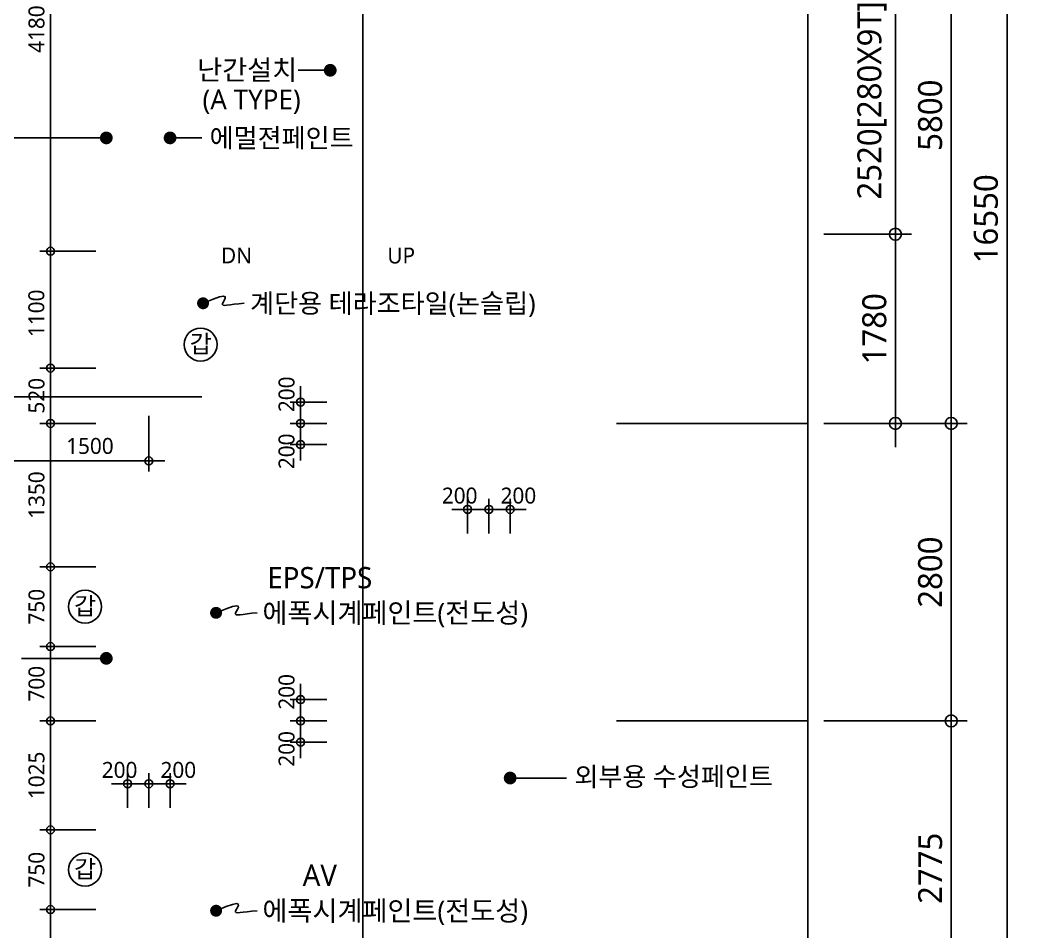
# Model space of a CAD drawing. Header units: millimetres. Extents: x -65167 to 413267, y -17142 to 66587.
# Drawn here: x 105701 to 115137, y 20752 to 29333 of the extents above; entities that cross this region are included whole.
import ezdxf
from ezdxf.enums import TextEntityAlignment as Align

# ---------------------------------------------------------------- set-up
doc = ezdxf.new("R2010")
doc.units = ezdxf.units.MM
doc.header["$LTSCALE"] = 75
doc.header["$MEASUREMENT"] = 0
doc.header["$PDSIZE"] = -10
doc.linetypes.add('CENTER', pattern=[2, 1.25, -0.25, 0.25, -0.25])
doc.layers.get('0').update_dxf_attribs({"linetype": 'CONTINUOUS'})
doc.layers.get('Defpoints').update_dxf_attribs({"color": 171, "linetype": 'CONTINUOUS'})
for name, color, linetype in [('CEN(ST)', 1, 'CENTER'), ('LED', 7, 'CONTINUOUS'), ('NDIM', 7, 'CONTINUOUS'), ('SYM', 7, 'CONTINUOUS'), ('TEXT(MIN)', 7, 'CONTINUOUS'), ('TEXT(NOTE小)', 1, 'CONTINUOUS'), ('TEXT(노트)', 7, 'CONTINUOUS')]:
    doc.layers.add(name, color=color, linetype=linetype)
doc.styles.add('CGS', font='cgse', dxfattribs={"bigfont": 'cgs'})
doc.styles.add('나눔바른고딕', font='NanumBarunGothic.ttf')
doc.dimstyles.new('NDIM 1200', dxfattribs={"dimscale": 75, "dimtxt": 3, "dimasz": 1, "dimexe": 2, "dimexo": 2, "dimgap": 1, "dimtad": 1, "dimdec": 0, "dimdsep": 46, "dimtxsty": 'CGS', "dimblk": 'DOT0', "dimcen": 1, "dimdle": 8, "dimclrd": 256, "dimclre": 256, "dimclrt": 256, "dimadec": 0, "dimazin": 0, "dimtfac": 1, "dimtdec": 0, "dimtix": 1, "dimtmove": 2, "dimatfit": 3, "dimldrblk": 'DOT0', "dimfxl": 1, "dimtolj": 1, "dimtzin": 0, "dimlwd": -1, "dimlwe": -1, "dimarcsym": 0})

# ---------------------------------------------------------------- blocks, each defined once
blk = doc.blocks.new('DOT0')
blk.add_line((-3, 0), (3, 0))
at = {"color": 6}
blk.add_circle((0, 0), 0.75, dxfattribs=at)
blk = doc.blocks.new('*D267')
at = {"layer": 'Defpoints', "color": 0, "ltscale": 0.4, "transparency": 16777216}
for p in [(113112.5, 35737.5), (113112.5, 19187.5), (114987.5, 19187.5)]:
    blk.add_point(p, dxfattribs=at)
at = {"layer": 'NDIM', "ltscale": 0.4, "transparency": 16777216}
for p, q in [((113262.5, 35737.5), (115137.5, 35737.5)), ((114987.5, 35662.5), (114987.5, 19262.5)), ((113262.5, 19187.5), (115137.5, 19187.5))]:
    blk.add_line(p, q, dxfattribs=at)
at = {"layer": 'NDIM', "ltscale": 0.4, "transparency": 16777216, "xscale": 75, "yscale": 75, "zscale": 75}
for p, rotation in [((114987.5, 35737.5), 90), ((114987.5, 19187.5), 270)]:
    blk.add_blockref('DOT0', p, dxfattribs=dict(at, rotation=rotation))
at = {"layer": 'NDIM', "ltscale": 0.4, "transparency": 16777216, "insert": (114790.2, 27462.5), "char_height": 225, "attachment_point": 5, "rotation": 90, "style": '나눔바른고딕'}
blk.add_mtext('\\A1;16550', dxfattribs=at)
blk = doc.blocks.new('*D269')
at = {"layer": 'Defpoints', "color": 0, "ltscale": 0.4, "transparency": 16777216}
for p in [(113112.5, 31337.5), (114462.5, 31337.5), (113112.5, 25537.5)]:
    blk.add_point(p, dxfattribs=at)
at = {"layer": 'NDIM', "ltscale": 0.4, "transparency": 16777216}
for p, q in [((113262.5, 31337.5), (114612.5, 31337.5)), ((114462.5, 25612.5), (114462.5, 31262.5)), ((113262.5, 25537.5), (114612.5, 25537.5))]:
    blk.add_line(p, q, dxfattribs=at)
at = {"layer": 'NDIM', "ltscale": 0.4, "transparency": 16777216, "xscale": 75, "yscale": 75, "zscale": 75}
for p, rotation in [((114462.5, 31337.5), 90), ((114462.5, 25537.5), 270)]:
    blk.add_blockref('DOT0', p, dxfattribs=dict(at, rotation=rotation))
at = {"layer": 'NDIM', "ltscale": 0.4, "transparency": 16777216, "insert": (114265.3, 28437.5), "char_height": 225, "attachment_point": 5, "rotation": 90, "style": '나눔바른고딕'}
blk.add_mtext('\\A1;5800', dxfattribs=at)
blk = doc.blocks.new('*D270')
at = {"layer": 'Defpoints', "color": 0, "ltscale": 0.4, "transparency": 16777216}
for p in [(113112.5, 25537.5), (114462.5, 25537.5), (113112.5, 22737.5)]:
    blk.add_point(p, dxfattribs=at)
at = {"layer": 'NDIM', "ltscale": 0.4, "transparency": 16777216}
for p, q in [((113262.5, 25537.5), (114612.5, 25537.5)), ((114462.5, 22812.5), (114462.5, 25462.5)), ((113262.5, 22737.5), (114612.5, 22737.5))]:
    blk.add_line(p, q, dxfattribs=at)
at = {"layer": 'NDIM', "ltscale": 0.4, "transparency": 16777216, "xscale": 75, "yscale": 75, "zscale": 75}
for p, rotation in [((114462.5, 25537.5), 90), ((114462.5, 22737.5), 270)]:
    blk.add_blockref('DOT0', p, dxfattribs=dict(at, rotation=rotation))
at = {"layer": 'NDIM', "ltscale": 0.4, "transparency": 16777216, "insert": (114265.3, 24137.5), "char_height": 225, "attachment_point": 5, "rotation": 90, "style": '나눔바른고딕'}
blk.add_mtext('\\A1;2800', dxfattribs=at)
blk = doc.blocks.new('*D271')
at = {"layer": 'Defpoints', "color": 0, "ltscale": 0.4, "transparency": 16777216}
for p in [(113112.5, 22737.5), (114462.5, 22737.5), (113112.5, 19962.5)]:
    blk.add_point(p, dxfattribs=at)
at = {"layer": 'NDIM', "ltscale": 0.4, "transparency": 16777216}
for p, q in [((113262.5, 22737.5), (114612.5, 22737.5)), ((114462.5, 20037.5), (114462.5, 22662.5)), ((113262.5, 19962.5), (114612.5, 19962.5))]:
    blk.add_line(p, q, dxfattribs=at)
at = {"layer": 'NDIM', "ltscale": 0.4, "transparency": 16777216, "xscale": 75, "yscale": 75, "zscale": 75}
for p, rotation in [((114462.5, 22737.5), 90), ((114462.5, 19962.5), 270)]:
    blk.add_blockref('DOT0', p, dxfattribs=dict(at, rotation=rotation))
at = {"layer": 'NDIM', "ltscale": 0.4, "transparency": 16777216, "insert": (114265.8, 21350), "char_height": 225, "attachment_point": 5, "rotation": 90, "style": '나눔바른고딕'}
blk.add_mtext('\\A1;2775', dxfattribs=at)
blk = doc.blocks.new('*D274')
at = {"layer": 'Defpoints', "color": 0, "ltscale": 0.4, "transparency": 16777216}
for p in [(113112.5, 29837.5), (113112.5, 27317.5), (113937.5, 27317.5)]:
    blk.add_point(p, dxfattribs=at)
at = {"layer": 'NDIM', "ltscale": 0.4, "transparency": 16777216}
for p, q in [((113262.5, 29837.5), (114087.5, 29837.5)), ((113937.5, 29762.5), (113937.5, 27392.5)), ((113262.5, 27317.5), (114087.5, 27317.5))]:
    blk.add_line(p, q, dxfattribs=at)
at = {"layer": 'NDIM', "ltscale": 0.4, "transparency": 16777216, "xscale": 75, "yscale": 75, "zscale": 75}
for p, rotation in [((113937.5, 29837.5), 90), ((113937.5, 27317.5), 270)]:
    blk.add_blockref('DOT0', p, dxfattribs=dict(at, rotation=rotation))
at = {"layer": 'NDIM', "ltscale": 0.4, "transparency": 16777216, "insert": (113716.8, 28577.5), "char_height": 225, "attachment_point": 5, "rotation": 90, "style": '나눔바른고딕'}
blk.add_mtext('\\A1;2520[280X9T]', dxfattribs=at)
blk = doc.blocks.new('*D275')
at = {"layer": 'Defpoints', "color": 0, "ltscale": 0.4, "transparency": 16777216}
for p in [(113112.5, 27317.5), (113937.5, 27317.5), (113112.5, 25537.5)]:
    blk.add_point(p, dxfattribs=at)
at = {"layer": 'NDIM', "ltscale": 0.4, "transparency": 16777216}
for p, q in [((113262.5, 27317.5), (114087.5, 27317.5)), ((113937.5, 25612.5), (113937.5, 27242.5)), ((113262.5, 25537.5), (114087.5, 25537.5))]:
    blk.add_line(p, q, dxfattribs=at)
at = {"layer": 'NDIM', "ltscale": 0.4, "transparency": 16777216, "xscale": 75, "yscale": 75, "zscale": 75}
for p, rotation in [((113937.5, 27317.5), 90), ((113937.5, 25537.5), 270)]:
    blk.add_blockref('DOT0', p, dxfattribs=dict(at, rotation=rotation))
at = {"layer": 'NDIM', "ltscale": 0.4, "transparency": 16777216, "insert": (113740.3, 26427.5), "char_height": 225, "attachment_point": 5, "rotation": 90, "style": '나눔바른고딕'}
blk.add_mtext('\\A1;1780', dxfattribs=at)
blk = doc.blocks.new('*D282')
at = {"layer": 'Defpoints', "color": 0, "ltscale": 0.4, "transparency": 16777216}
for p in [(106512.5, 31337.5), (105987.5, 27157.5), (106512.5, 27157.5)]:
    blk.add_point(p, dxfattribs=at)
at = {"layer": 'NDIM', "ltscale": 0.4, "transparency": 16777216}
for p, q in [((106412.5, 31337.5), (105887.5, 31337.5)), ((105987.5, 31287.5), (105987.5, 27207.5)), ((106412.5, 27157.5), (105887.5, 27157.5))]:
    blk.add_line(p, q, dxfattribs=at)
at = {"layer": 'NDIM', "ltscale": 0.4, "transparency": 16777216, "xscale": 50, "yscale": 50, "zscale": 50}
for p, rotation in [((105987.5, 31337.5), 90), ((105987.5, 27157.5), 270)]:
    blk.add_blockref('DOT0', p, dxfattribs=dict(at, rotation=rotation))
at = {"layer": 'NDIM', "ltscale": 0.4, "transparency": 16777216, "insert": (105856.1, 29247.5), "char_height": 150, "attachment_point": 5, "rotation": 90, "style": '나눔바른고딕'}
blk.add_mtext('\\A1;4180', dxfattribs=at)
blk = doc.blocks.new('*D283')
at = {"layer": 'Defpoints', "color": 0, "ltscale": 0.4, "transparency": 16777216}
for p in [(105987.5, 27157.5), (106512.5, 27157.5), (106512.5, 26057.5)]:
    blk.add_point(p, dxfattribs=at)
at = {"layer": 'NDIM', "ltscale": 0.4, "transparency": 16777216}
for p, q in [((106412.5, 27157.5), (105887.5, 27157.5)), ((105987.5, 26107.5), (105987.5, 27107.5)), ((106412.5, 26057.5), (105887.5, 26057.5))]:
    blk.add_line(p, q, dxfattribs=at)
at = {"layer": 'NDIM', "ltscale": 0.4, "transparency": 16777216, "xscale": 50, "yscale": 50, "zscale": 50}
for p, rotation in [((105987.5, 27157.5), 90), ((105987.5, 26057.5), 270)]:
    blk.add_blockref('DOT0', p, dxfattribs=dict(at, rotation=rotation))
at = {"layer": 'NDIM', "ltscale": 0.4, "transparency": 16777216, "insert": (105854.9, 26573.1), "char_height": 150, "attachment_point": 5, "rotation": 90, "style": '나눔바른고딕'}
blk.add_mtext('\\A1;1100', dxfattribs=at)
blk = doc.blocks.new('*D284')
at = {"layer": 'Defpoints', "color": 0, "ltscale": 0.4, "transparency": 16777216}
for p in [(106512.5, 26057.5), (105987.5, 25537.5), (106512.5, 25537.5)]:
    blk.add_point(p, dxfattribs=at)
at = {"layer": 'NDIM', "ltscale": 0.4, "transparency": 16777216}
for p, q in [((106412.5, 26057.5), (105887.5, 26057.5)), ((105987.5, 26007.5), (105987.5, 25587.5)), ((106412.5, 25537.5), (105887.5, 25537.5))]:
    blk.add_line(p, q, dxfattribs=at)
at = {"layer": 'NDIM', "ltscale": 0.4, "transparency": 16777216, "xscale": 50, "yscale": 50, "zscale": 50}
for p, rotation in [((105987.5, 26057.5), 90), ((105987.5, 25537.5), 270)]:
    blk.add_blockref('DOT0', p, dxfattribs=dict(at, rotation=rotation))
at = {"layer": 'NDIM', "ltscale": 0.4, "transparency": 16777216, "insert": (105856.1, 25797.5), "char_height": 150, "attachment_point": 5, "rotation": 90, "style": '나눔바른고딕'}
blk.add_mtext('\\A1;520', dxfattribs=at)
blk = doc.blocks.new('*D285')
at = {"layer": 'Defpoints', "color": 0, "ltscale": 0.4, "transparency": 16777216}
for p in [(106512.5, 25537.5), (105987.5, 24187.5), (106512.5, 24187.5)]:
    blk.add_point(p, dxfattribs=at)
at = {"layer": 'NDIM', "ltscale": 0.4, "transparency": 16777216}
for p, q in [((106412.5, 25537.5), (105887.5, 25537.5)), ((105987.5, 25487.5), (105987.5, 24237.5)), ((106412.5, 24187.5), (105887.5, 24187.5))]:
    blk.add_line(p, q, dxfattribs=at)
at = {"layer": 'NDIM', "ltscale": 0.4, "transparency": 16777216, "xscale": 50, "yscale": 50, "zscale": 50}
for p, rotation in [((105987.5, 25537.5), 90), ((105987.5, 24187.5), 270)]:
    blk.add_blockref('DOT0', p, dxfattribs=dict(at, rotation=rotation))
at = {"layer": 'NDIM', "ltscale": 0.4, "transparency": 16777216, "insert": (105855.9, 24862.5), "char_height": 150, "attachment_point": 5, "rotation": 90, "style": '나눔바른고딕'}
blk.add_mtext('\\A1;1350', dxfattribs=at)
blk = doc.blocks.new('*D286')
at = {"layer": 'Defpoints', "color": 0, "ltscale": 0.4, "transparency": 16777216}
for p in [(106512.5, 24187.5), (105987.5, 23437.5), (106512.5, 23437.5)]:
    blk.add_point(p, dxfattribs=at)
at = {"layer": 'NDIM', "ltscale": 0.4, "transparency": 16777216}
for p, q in [((106412.5, 24187.5), (105887.5, 24187.5)), ((105987.5, 24137.5), (105987.5, 23487.5)), ((106412.5, 23437.5), (105887.5, 23437.5))]:
    blk.add_line(p, q, dxfattribs=at)
at = {"layer": 'NDIM', "ltscale": 0.4, "transparency": 16777216, "xscale": 50, "yscale": 50, "zscale": 50}
for p, rotation in [((105987.5, 24187.5), 90), ((105987.5, 23437.5), 270)]:
    blk.add_blockref('DOT0', p, dxfattribs=dict(at, rotation=rotation))
at = {"layer": 'NDIM', "ltscale": 0.4, "transparency": 16777216, "insert": (105856.1, 23812.5), "char_height": 150, "attachment_point": 5, "rotation": 90, "style": '나눔바른고딕'}
blk.add_mtext('\\A1;750', dxfattribs=at)
blk = doc.blocks.new('*D287')
at = {"layer": 'Defpoints', "color": 0, "ltscale": 0.4, "transparency": 16777216}
for p in [(106512.5, 23437.5), (105987.5, 22737.5), (106512.5, 22737.5)]:
    blk.add_point(p, dxfattribs=at)
at = {"layer": 'NDIM', "ltscale": 0.4, "transparency": 16777216}
for p, q in [((106412.5, 23437.5), (105887.5, 23437.5)), ((105987.5, 23387.5), (105987.5, 22787.5)), ((106412.5, 22737.5), (105887.5, 22737.5))]:
    blk.add_line(p, q, dxfattribs=at)
at = {"layer": 'NDIM', "ltscale": 0.4, "transparency": 16777216, "xscale": 50, "yscale": 50, "zscale": 50}
for p, rotation in [((105987.5, 23437.5), 90), ((105987.5, 22737.5), 270)]:
    blk.add_blockref('DOT0', p, dxfattribs=dict(at, rotation=rotation))
at = {"layer": 'NDIM', "ltscale": 0.4, "transparency": 16777216, "insert": (105856.1, 23087.5), "char_height": 150, "attachment_point": 5, "rotation": 90, "style": '나눔바른고딕'}
blk.add_mtext('\\A1;700', dxfattribs=at)
blk = doc.blocks.new('*D288')
at = {"layer": 'Defpoints', "color": 0, "ltscale": 0.4, "transparency": 16777216}
for p in [(106512.5, 22737.5), (105987.5, 21712.5), (106512.5, 21712.5)]:
    blk.add_point(p, dxfattribs=at)
at = {"layer": 'NDIM', "ltscale": 0.4, "transparency": 16777216}
for p, q in [((106412.5, 22737.5), (105887.5, 22737.5)), ((105987.5, 22687.5), (105987.5, 21762.5)), ((106412.5, 21712.5), (105887.5, 21712.5))]:
    blk.add_line(p, q, dxfattribs=at)
at = {"layer": 'NDIM', "ltscale": 0.4, "transparency": 16777216, "xscale": 50, "yscale": 50, "zscale": 50}
for p, rotation in [((105987.5, 22737.5), 90), ((105987.5, 21712.5), 270)]:
    blk.add_blockref('DOT0', p, dxfattribs=dict(at, rotation=rotation))
at = {"layer": 'NDIM', "ltscale": 0.4, "transparency": 16777216, "insert": (105856.1, 22225), "char_height": 150, "attachment_point": 5, "rotation": 90, "style": '나눔바른고딕'}
blk.add_mtext('\\A1;1025', dxfattribs=at)
blk = doc.blocks.new('*D289')
at = {"layer": 'Defpoints', "color": 0, "ltscale": 0.4, "transparency": 16777216}
for p in [(106512.5, 21712.5), (105987.5, 20962.5), (106512.5, 20962.5)]:
    blk.add_point(p, dxfattribs=at)
at = {"layer": 'NDIM', "ltscale": 0.4, "transparency": 16777216}
for p, q in [((106412.5, 21712.5), (105887.5, 21712.5)), ((105987.5, 21662.5), (105987.5, 21012.5)), ((106412.5, 20962.5), (105887.5, 20962.5))]:
    blk.add_line(p, q, dxfattribs=at)
at = {"layer": 'NDIM', "ltscale": 0.4, "transparency": 16777216, "xscale": 50, "yscale": 50, "zscale": 50}
for p, rotation in [((105987.5, 21712.5), 90), ((105987.5, 20962.5), 270)]:
    blk.add_blockref('DOT0', p, dxfattribs=dict(at, rotation=rotation))
at = {"layer": 'NDIM', "ltscale": 0.4, "transparency": 16777216, "insert": (105856.1, 21337.5), "char_height": 150, "attachment_point": 5, "rotation": 90, "style": '나눔바른고딕'}
blk.add_mtext('\\A1;750', dxfattribs=at)
blk = doc.blocks.new('*D290')
at = {"layer": 'Defpoints', "color": 0, "ltscale": 0.4, "transparency": 16777216}
for p in [(106512.5, 20962.5), (105987.5, 19937.5), (106512.5, 19937.5)]:
    blk.add_point(p, dxfattribs=at)
at = {"layer": 'NDIM', "ltscale": 0.4, "transparency": 16777216}
for p, q in [((106412.5, 20962.5), (105887.5, 20962.5)), ((105987.5, 20912.5), (105987.5, 19987.5)), ((106412.5, 19937.5), (105887.5, 19937.5))]:
    blk.add_line(p, q, dxfattribs=at)
at = {"layer": 'NDIM', "ltscale": 0.4, "transparency": 16777216, "xscale": 50, "yscale": 50, "zscale": 50}
for p, rotation in [((105987.5, 20962.5), 90), ((105987.5, 19937.5), 270)]:
    blk.add_blockref('DOT0', p, dxfattribs=dict(at, rotation=rotation))
at = {"layer": 'NDIM', "ltscale": 0.4, "transparency": 16777216, "insert": (105856.1, 20450), "char_height": 150, "attachment_point": 5, "rotation": 90, "style": '나눔바른고딕'}
blk.add_mtext('\\A1;1025', dxfattribs=at)
blk = doc.blocks.new('갑종방화문표기')
at = {"layer": 'TEXT(NOTE小)'}
blk.add_circle((0, 0), 150, dxfattribs=at)
at = {"layer": 'TEXT(NOTE小)', "style": '나눔바른고딕'}
blk.add_text('갑', height=160.1, dxfattribs=at).set_placement((0.8, 7), align=Align.MIDDLE_CENTER)
blk = doc.blocks.new('A$C1AFB1B41')
at = {"layer": 'SYM'}
blk.add_hatch(color=256, dxfattribs=at).paths.add_polyline_path([(2000, 500), (1800, 0), (2000, 0)])
for p, q in [((2000, 500), (1800, 0)), ((2000, 0), (2000, 500)), ((0, 0), (250, 0)), ((500, 0), (2000, 0))]:
    blk.add_line(p, q, dxfattribs=at)
blk = doc.blocks.new('SDFEW')
at = {"layer": 'SYM'}
h = blk.add_hatch(color=256, dxfattribs=at)
h.paths.add_polyline_path([(-49.5, -3421.6), (374.7, -3845.8, -0.414214), (374.7, -2997.3)])
h.paths.add_polyline_path([(374.7, -3845.8), (799, -4270.1), (799, -4021.6, -0.198912)])
h.paths.add_polyline_path([(374.7, -2997.3, -0.198912), (799, -2821.6), (799, -2573.1)])
at = {"layer": 'Defpoints'}
blk.add_line((799, -1021.6), (799, 12532.5), dxfattribs=at)
at = {"layer": 'SYM'}
for p, q in [((799, -1321.6), (799, -1021.6)), ((799, -2821.6), (799, -1621.6)), ((799, -2573.1), (-49.5, -3421.6)), ((799, -4021.6), (799, -2821.6)), ((799, -4270.1), (-49.5, -3421.6)), ((799, -4270.1), (799, -4021.6))]:
    blk.add_line(p, q, dxfattribs=at)
blk.add_arc((799, -3421.6), 600, 90, 89.56429, dxfattribs=at)
at = {"layer": 'SYM', "xscale": 0.7200000000000014, "yscale": 0.7200000000000014, "zscale": 0.7200000000000014, "rotation": 90}
blk.add_blockref('A$C1AFB1B41', (799, 12532.5), dxfattribs=at)
blk = doc.blocks.new('*D705')
at = {"layer": 'Defpoints', "color": 0, "ltscale": 0.4, "transparency": 16777216}
for p in [(108341, 25737.5), (108688.3, 25737.5), (108688.3, 25537.5)]:
    blk.add_point(p, dxfattribs=at)
at = {"layer": 'NDIM', "ltscale": 0.4, "transparency": 16777216}
for p, q in [((108588.3, 25737.5), (108241, 25737.5)), ((108341, 25587.5), (108341, 25687.5)), ((108588.3, 25537.5), (108241, 25537.5))]:
    blk.add_line(p, q, dxfattribs=at)
at = {"layer": 'NDIM', "ltscale": 0.4, "transparency": 16777216, "xscale": 50, "yscale": 50, "zscale": 50}
for p, rotation in [((108341, 25737.5), 90), ((108341, 25537.5), 270)]:
    blk.add_blockref('DOT0', p, dxfattribs=dict(at, rotation=rotation))
at = {"layer": 'NDIM', "ltscale": 0.4, "transparency": 16777216, "insert": (108209, 25811), "char_height": 150, "attachment_point": 5, "rotation": 90, "style": '나눔바른고딕'}
blk.add_mtext('\\A1;200', dxfattribs=at)
blk = doc.blocks.new('*D706')
at = {"layer": 'Defpoints', "color": 0, "ltscale": 0.4, "transparency": 16777216}
for p in [(108688.3, 25537.5), (108341, 25337.5), (108688.3, 25337.5)]:
    blk.add_point(p, dxfattribs=at)
at = {"layer": 'NDIM', "ltscale": 0.4, "transparency": 16777216}
for p, q in [((108588.3, 25537.5), (108241, 25537.5)), ((108341, 25487.5), (108341, 25387.5)), ((108588.3, 25337.5), (108241, 25337.5))]:
    blk.add_line(p, q, dxfattribs=at)
at = {"layer": 'NDIM', "ltscale": 0.4, "transparency": 16777216, "xscale": 50, "yscale": 50, "zscale": 50}
for p, rotation in [((108341, 25537.5), 90), ((108341, 25337.5), 270)]:
    blk.add_blockref('DOT0', p, dxfattribs=dict(at, rotation=rotation))
at = {"layer": 'NDIM', "ltscale": 0.4, "transparency": 16777216, "insert": (108209, 25274.3), "char_height": 150, "attachment_point": 5, "rotation": 90, "style": '나눔바른고딕'}
blk.add_mtext('\\A1;200', dxfattribs=at)
blk = doc.blocks.new('*D707')
at = {"layer": 'Defpoints', "color": 0, "ltscale": 0.4, "transparency": 16777216}
for p in [(108341, 22937.5), (108688.3, 22937.5), (108688.3, 22737.5)]:
    blk.add_point(p, dxfattribs=at)
at = {"layer": 'NDIM', "ltscale": 0.4, "transparency": 16777216}
for p, q in [((108588.3, 22937.5), (108241, 22937.5)), ((108341, 22787.5), (108341, 22887.5)), ((108588.3, 22737.5), (108241, 22737.5))]:
    blk.add_line(p, q, dxfattribs=at)
at = {"layer": 'NDIM', "ltscale": 0.4, "transparency": 16777216, "xscale": 50, "yscale": 50, "zscale": 50}
for p, rotation in [((108341, 22937.5), 90), ((108341, 22737.5), 270)]:
    blk.add_blockref('DOT0', p, dxfattribs=dict(at, rotation=rotation))
at = {"layer": 'NDIM', "ltscale": 0.4, "transparency": 16777216, "insert": (108209, 23011), "char_height": 150, "attachment_point": 5, "rotation": 90, "style": '나눔바른고딕'}
blk.add_mtext('\\A1;200', dxfattribs=at)
blk = doc.blocks.new('*D708')
at = {"layer": 'Defpoints', "color": 0, "ltscale": 0.4, "transparency": 16777216}
for p in [(108688.3, 22737.5), (108341, 22537.5), (108688.3, 22537.5)]:
    blk.add_point(p, dxfattribs=at)
at = {"layer": 'NDIM', "ltscale": 0.4, "transparency": 16777216}
for p, q in [((108588.3, 22737.5), (108241, 22737.5)), ((108341, 22687.5), (108341, 22587.5)), ((108588.3, 22537.5), (108241, 22537.5))]:
    blk.add_line(p, q, dxfattribs=at)
at = {"layer": 'NDIM', "ltscale": 0.4, "transparency": 16777216, "xscale": 50, "yscale": 50, "zscale": 50}
for p, rotation in [((108341, 22737.5), 90), ((108341, 22537.5), 270)]:
    blk.add_blockref('DOT0', p, dxfattribs=dict(at, rotation=rotation))
at = {"layer": 'NDIM', "ltscale": 0.4, "transparency": 16777216, "insert": (108209, 22474.3), "char_height": 150, "attachment_point": 5, "rotation": 90, "style": '나눔바른고딕'}
blk.add_mtext('\\A1;200', dxfattribs=at)
blk = doc.blocks.new('*D700')
at = {"layer": 'Defpoints', "color": 0, "ltscale": 0.4, "transparency": 16777216}
for p in [(106712.5, 22145.5), (106712.5, 21820.3), (106912.5, 21820.3)]:
    blk.add_point(p, dxfattribs=at)
at = {"layer": 'NDIM', "ltscale": 0.4, "transparency": 16777216}
for p, q in [((106712.5, 21920.3), (106712.5, 22245.5)), ((106912.5, 21920.3), (106912.5, 22245.5)), ((106862.5, 22145.5), (106762.5, 22145.5))]:
    blk.add_line(p, q, dxfattribs=at)
at = {"layer": 'NDIM', "ltscale": 0.4, "transparency": 16777216, "xscale": 50, "yscale": 50, "zscale": 50, "rotation": 180}
blk.add_blockref('DOT0', (106712.5, 22145.5), dxfattribs=at)
at = {"layer": 'NDIM', "ltscale": 0.4, "transparency": 16777216, "xscale": 50, "yscale": 50, "zscale": 50}
blk.add_blockref('DOT0', (106912.5, 22145.5), dxfattribs=at)
at = {"layer": 'NDIM', "ltscale": 0.4, "transparency": 16777216, "insert": (106637.5, 22275.4), "char_height": 150, "attachment_point": 5, "style": '나눔바른고딕'}
blk.add_mtext('\\A1;200', dxfattribs=at)
blk = doc.blocks.new('*D701')
at = {"layer": 'Defpoints', "color": 0, "ltscale": 0.4, "transparency": 16777216}
for p in [(107112.5, 22145.5), (106912.5, 21820.3), (107112.5, 21820.3)]:
    blk.add_point(p, dxfattribs=at)
at = {"layer": 'NDIM', "ltscale": 0.4, "transparency": 16777216}
for p, q in [((106912.5, 21920.3), (106912.5, 22245.5)), ((107112.5, 21920.3), (107112.5, 22245.5)), ((106962.5, 22145.5), (107062.5, 22145.5))]:
    blk.add_line(p, q, dxfattribs=at)
at = {"layer": 'NDIM', "ltscale": 0.4, "transparency": 16777216, "xscale": 50, "yscale": 50, "zscale": 50, "rotation": 180}
blk.add_blockref('DOT0', (106912.5, 22145.5), dxfattribs=at)
at = {"layer": 'NDIM', "ltscale": 0.4, "transparency": 16777216, "xscale": 50, "yscale": 50, "zscale": 50}
blk.add_blockref('DOT0', (107112.5, 22145.5), dxfattribs=at)
at = {"layer": 'NDIM', "ltscale": 0.4, "transparency": 16777216, "insert": (107190, 22275.4), "char_height": 150, "attachment_point": 5, "style": '나눔바른고딕'}
blk.add_mtext('\\A1;200', dxfattribs=at)
blk = doc.blocks.new('_Dot')
at = {"color": 0, "linetype": 'ByBlock', "lineweight": -2}
blk.add_line((-0.5, 0), (-1, 0), dxfattribs=at)
at = {"color": 0, "linetype": 'ByBlock', "const_width": 0.5}
blk.add_lwpolyline([(-0.25, 0, 1), (0.25, 0, 1)], format="xyb", close=True, dxfattribs=at)
blk = doc.blocks.new('*D740')
at = {"layer": 'Defpoints', "color": 0, "ltscale": 0.4, "transparency": 16777216}
for p in [(109912.5, 24727.1), (109912.5, 24402), (110112.5, 24402)]:
    blk.add_point(p, dxfattribs=at)
at = {"layer": 'NDIM', "ltscale": 0.4, "transparency": 16777216}
for p, q in [((109912.5, 24502), (109912.5, 24827.1)), ((110112.5, 24502), (110112.5, 24827.1)), ((110062.5, 24727.1), (109962.5, 24727.1))]:
    blk.add_line(p, q, dxfattribs=at)
at = {"layer": 'NDIM', "ltscale": 0.4, "transparency": 16777216, "xscale": 50, "yscale": 50, "zscale": 50, "rotation": 180}
blk.add_blockref('DOT0', (109912.5, 24727.1), dxfattribs=at)
at = {"layer": 'NDIM', "ltscale": 0.4, "transparency": 16777216, "xscale": 50, "yscale": 50, "zscale": 50}
blk.add_blockref('DOT0', (110112.5, 24727.1), dxfattribs=at)
at = {"layer": 'NDIM', "ltscale": 0.4, "transparency": 16777216, "insert": (109837.5, 24857.1), "char_height": 150, "attachment_point": 5, "style": '나눔바른고딕'}
blk.add_mtext('\\A1;200', dxfattribs=at)
blk = doc.blocks.new('*D741')
at = {"layer": 'Defpoints', "color": 0, "ltscale": 0.4, "transparency": 16777216}
for p in [(110312.5, 24727.1), (110112.5, 24402), (110312.5, 24402)]:
    blk.add_point(p, dxfattribs=at)
at = {"layer": 'NDIM', "ltscale": 0.4, "transparency": 16777216}
for p, q in [((110112.5, 24502), (110112.5, 24827.1)), ((110312.5, 24502), (110312.5, 24827.1)), ((110162.5, 24727.1), (110262.5, 24727.1))]:
    blk.add_line(p, q, dxfattribs=at)
at = {"layer": 'NDIM', "ltscale": 0.4, "transparency": 16777216, "xscale": 50, "yscale": 50, "zscale": 50, "rotation": 180}
blk.add_blockref('DOT0', (110112.5, 24727.1), dxfattribs=at)
at = {"layer": 'NDIM', "ltscale": 0.4, "transparency": 16777216, "xscale": 50, "yscale": 50, "zscale": 50}
blk.add_blockref('DOT0', (110312.5, 24727.1), dxfattribs=at)
at = {"layer": 'NDIM', "ltscale": 0.4, "transparency": 16777216, "insert": (110390, 24857.1), "char_height": 150, "attachment_point": 5, "style": '나눔바른고딕'}
blk.add_mtext('\\A1;200', dxfattribs=at)
blk = doc.blocks.new('*D749')
at = {"layer": 'Defpoints', "color": 0, "ltscale": 0.4, "transparency": 16777216}
for p in [(105412.5, 25708.9), (106912.5, 25708.9), (105412.5, 25183.9)]:
    blk.add_point(p, dxfattribs=at)
at = {"layer": 'NDIM', "ltscale": 0.4, "transparency": 16777216}
for p, q in [((105412.5, 25608.9), (105412.5, 25083.9)), ((106912.5, 25608.9), (106912.5, 25083.9)), ((106862.5, 25183.9), (105462.5, 25183.9))]:
    blk.add_line(p, q, dxfattribs=at)
at = {"layer": 'NDIM', "ltscale": 0.4, "transparency": 16777216, "xscale": 50, "yscale": 50, "zscale": 50, "rotation": 180}
blk.add_blockref('DOT0', (105412.5, 25183.9), dxfattribs=at)
at = {"layer": 'NDIM', "ltscale": 0.4, "transparency": 16777216, "xscale": 50, "yscale": 50, "zscale": 50}
blk.add_blockref('DOT0', (106912.5, 25183.9), dxfattribs=at)
at = {"layer": 'NDIM', "ltscale": 0.4, "transparency": 16777216, "insert": (106358.4, 25324), "char_height": 150, "attachment_point": 5, "style": '나눔바른고딕'}
blk.add_mtext('\\A1;1500', dxfattribs=at)

msp = doc.modelspace()

# ---------------------------------------------------------------- linework, layer by layer
at = {"ltscale": 10000}
for p, q in [((105429.3, 28223.9), (106512.5, 28223.9)), ((105713.2, 23326.2), (106512.5, 23326.2)), ((110842.5, 22199.8), (110312.5, 22199.8))]:
    msp.add_line(p, q, dxfattribs=at)
at = {"layer": 'CEN(ST)', "ltscale": 10000}
for p, q in [((92912.5, 25787.5), (107412.5, 25787.5)), ((111312.5, 25537.5), (113112.5, 25537.5)), ((111312.5, 22737.5), (113112.5, 22737.5))]:
    msp.add_line(p, q, dxfattribs=at)
at = {"layer": 'Defpoints', "ltscale": 10000}
msp.add_lwpolyline([(113112.5, 6362.5), (92912.5, 6362.5), (92912.5, 37837.5), (113112.5, 37837.5)], close=True, dxfattribs=at)
at = {"layer": 'LED', "const_width": 56.2}
for points in [[(107422.9, 26695.7, -1), (107422.9, 26639.5, -1)], [(107545.5, 23782.7, -1), (107545.5, 23726.4, -1)], [(107545.5, 20979.2, -1), (107545.5, 20922.9, -1)]]:
    msp.add_lwpolyline(points, format="xyb", close=True, dxfattribs=at)
at = {"layer": 'LED'}
for points in [[(107422.9, 26667.6), (107516.7, 26706.7), (107578.8, 26727.7), (107615, 26734.2), (107630.9, 26729.5), (107632.3, 26716.9), (107624.7, 26699.9), (107614, 26681.9), (107605.7, 26666.3), (107604.5, 26655.7), (107611.3, 26649.9), (107625.9, 26648.2), (107648, 26649.5), (107677.6, 26653), (107714.4, 26657.7), (107758.2, 26662.9), (107808.8, 26667.6)], [(107545.5, 23754.5), (107639.2, 23793.6), (107701.3, 23814.7), (107737.5, 23821.2), (107753.5, 23816.4), (107754.8, 23803.9), (107747.3, 23786.9), (107736.5, 23768.9), (107728.2, 23753.2), (107727.1, 23742.6), (107733.9, 23736.9), (107748.5, 23735.1), (107770.6, 23736.4), (107800.1, 23739.9), (107836.9, 23744.7), (107880.7, 23749.9), (107931.3, 23754.5)], [(107545.5, 20951.1), (107639.2, 20990.1), (107701.3, 21011.2), (107737.5, 21017.7), (107753.5, 21013), (107754.8, 21000.4), (107747.3, 20983.4), (107736.5, 20965.4), (107728.2, 20949.8), (107727.1, 20939.2), (107733.9, 20933.4), (107748.5, 20931.6), (107770.6, 20933), (107800.1, 20936.4), (107836.9, 20941.2), (107880.7, 20946.4), (107931.3, 20951.1)]]:
    msp.add_lwpolyline(points, dxfattribs=at)

# ---------------------------------------------------------------- block references
at = {"xscale": -1, "rotation": 180}
msp.add_blockref('SDFEW', (108128.4, 29915.8), dxfattribs=at)
at = {"xscale": 1.030731055544951, "yscale": 1.030731055544951, "zscale": 1.030731055544951}
for p in [(107399.8, 26278.8), (106312.5, 23812.5), (106312.5, 21337.5)]:
    msp.add_blockref('갑종방화문표기', p, dxfattribs=at)
at = {"layer": 'NDIM', "ltscale": 10000, "yscale": 120, "zscale": 120}
for p, xscale, rotation in [((106512.5, 28223.9), 120, 359.9999999999981), ((106512.5, 23326.2), 120, 359.9999999999981), ((110312.5, 22199.8), -120, 359.9999999999992)]:
    msp.add_blockref('_Dot', p, dxfattribs=dict(at, xscale=xscale, rotation=rotation))

# ---------------------------------------------------------------- texts
at = {"layer": 'TEXT(MIN)', "style": '나눔바른고딕'}
for s, p in [('에멀젼페인트', (107484, 28223.9)), ('계단용 테라조타일(논슬립)', (107865.7, 26667.6))]:
    msp.add_text(s, height=180, dxfattribs=at).set_placement(p, align=Align.MIDDLE_LEFT)
for s, height, p in [('DN', 150, (107737.5, 27117.5)), ('UP', 150, (109287.5, 27117.5)), ('EPS/TPS', 200, (108521.5, 24085.4)), ('AV', 200, (108521.5, 21285.4))]:
    msp.add_text(s, height=height, dxfattribs=at).set_placement(p, align=Align.MIDDLE_CENTER)
msp.add_text('외부용 수성페인트', height=180, rotation=360, dxfattribs=at).set_placement((110916.5, 22213.7), align=Align.MIDDLE_LEFT)
at = {"layer": 'TEXT(노트)', "style": '나눔바른고딕'}
for s, p in [('난간설치', (108308.6, 28863.3)), ('(A TYPE)', (108341.5, 28585.3))]:
    msp.add_text(s, height=187.5, dxfattribs=at).set_placement(p, align=Align.MIDDLE_RIGHT)
for p in [(107981.3, 23754.5), (107981.3, 20951.1)]:
    msp.add_text('에폭시계페인트(전도성)', height=187.5, dxfattribs=at).set_placement(p, align=Align.MIDDLE_LEFT)

# ---------------------------------------------------------------- dimensions: what is measured, and where the dimension line sits
at = {"layer": 'NDIM', "ltscale": 0.4}
for base, p1, p2, angle, override, picture, middle in [((114987.5, 19187.5), (113112.5, 35737.5), (113112.5, 19187.5), 270, {"dimtxsty": '나눔바른고딕'}, '*D267', (114790.2, 27462.5)), ((114462.5, 31337.5), (113112.5, 25537.5), (113112.5, 31337.5), 90, {"dimtxsty": '나눔바른고딕'}, '*D269', (114265.3, 28437.5)), ((105987.5, 27157.5), (106512.5, 31337.5), (106512.5, 27157.5), 270, {"dimscale": 50, "dimtxsty": '나눔바른고딕'}, '*D282', (105856.1, 29247.5)), ((113937.5, 27317.5), (113112.5, 25537.5), (113112.5, 27317.5), 90, {"dimtxsty": '나눔바른고딕'}, '*D275', (113740.3, 26427.5)), ((105987.5, 25537.5), (106512.5, 26057.5), (106512.5, 25537.5), 270, {"dimscale": 50, "dimtxsty": '나눔바른고딕'}, '*D284', (105856.1, 25797.5)), ((114462.5, 25537.5), (113112.5, 22737.5), (113112.5, 25537.5), 90, {"dimtxsty": '나눔바른고딕'}, '*D270', (114265.3, 24137.5)), ((105987.5, 24187.5), (106512.5, 25537.5), (106512.5, 24187.5), 270, {"dimscale": 50, "dimtxsty": '나눔바른고딕'}, '*D285', (105855.9, 24862.5)), ((105987.5, 23437.5), (106512.5, 24187.5), (106512.5, 23437.5), 90, {"dimscale": 50, "dimtxsty": '나눔바른고딕'}, '*D286', (105856.1, 23812.5)), ((105987.5, 22737.5), (106512.5, 23437.5), (106512.5, 22737.5), 90, {"dimscale": 50, "dimtxsty": '나눔바른고딕'}, '*D287', (105856.1, 23087.5)), ((114462.5, 22737.5), (113112.5, 19962.5), (113112.5, 22737.5), 90, {"dimtxsty": '나눔바른고딕'}, '*D271', (114265.8, 21350)), ((105987.5, 21712.5), (106512.5, 22737.5), (106512.5, 21712.5), 90, {"dimscale": 50, "dimtxsty": '나눔바른고딕'}, '*D288', (105856.1, 22225)), ((105987.5, 20962.5), (106512.5, 21712.5), (106512.5, 20962.5), 90, {"dimscale": 50, "dimtxsty": '나눔바른고딕'}, '*D289', (105856.1, 21337.5)), ((105987.5, 19937.5), (106512.5, 20962.5), (106512.5, 19937.5), 90, {"dimscale": 50, "dimtxsty": '나눔바른고딕'}, '*D290', (105856.1, 20450))]:
    dim = msp.add_linear_dim(base=base, p1=p1, p2=p2, angle=angle, dimstyle='NDIM 1200', override=override, dxfattribs=at)
    dim.commit()
    dim.dimension.update_dxf_attribs({"geometry": picture, "text_midpoint": middle})
dim = msp.add_linear_dim(base=(113937.5, 27317.5), p1=(113112.5, 29837.5), p2=(113112.5, 27317.5), angle=270, text='<>[280X9T]', dimstyle='NDIM 1200', override={"dimtxsty": '나눔바른고딕'}, dxfattribs=at)
dim.commit()
dim.dimension.update_dxf_attribs({"geometry": '*D274', "text_midpoint": (113716.8, 28577.5)})
for base, p1, p2, angle, picture, middle in [((105987.5, 27157.5), (106512.5, 26057.5), (106512.5, 27157.5), 90, '*D283', (105854.9, 26573.1)), ((108341, 25737.5), (108688.3, 25537.5), (108688.3, 25737.5), 90, '*D705', (108209, 25811)), ((105412.5, 25183.9), (106912.5, 25708.9), (105412.5, 25708.9), 180, '*D749', (106358.4, 25324)), ((108341, 25337.5), (108688.3, 25537.5), (108688.3, 25337.5), 270, '*D706', (108209, 25274.3)), ((109912.5, 24727.1), (110112.5, 24402), (109912.5, 24402), 180, '*D740', (109837.5, 24857.1)), ((108341, 22937.5), (108688.3, 22737.5), (108688.3, 22937.5), 90, '*D707', (108209, 23011)), ((108341, 22537.5), (108688.3, 22737.5), (108688.3, 22537.5), 270, '*D708', (108209, 22474.3)), ((106712.5, 22145.5), (106912.5, 21820.3), (106712.5, 21820.3), 180, '*D700', (106637.5, 22275.4))]:
    dim = msp.add_linear_dim(base=base, p1=p1, p2=p2, angle=angle, dimstyle='NDIM 1200', override={"dimscale": 50, "dimtxsty": '나눔바른고딕'}, dxfattribs=at)
    dim.commit()
    dim.dimension.update_dxf_attribs({"geometry": picture, "text_midpoint": middle, "dimtype": 160})
for base, p1, p2, picture, middle in [((110312.5, 24727.1), (110112.5, 24402), (110312.5, 24402), '*D741', (110390, 24857.1)), ((107112.5, 22145.5), (106912.5, 21820.3), (107112.5, 21820.3), '*D701', (107190, 22275.4))]:
    dim = msp.add_linear_dim(base=base, p1=p1, p2=p2, dimstyle='NDIM 1200', override={"dimscale": 50, "dimtxsty": '나눔바른고딕'}, dxfattribs=at)
    dim.commit()
    dim.dimension.update_dxf_attribs({"geometry": picture, "text_midpoint": middle, "dimtype": 160})

# ---------------------------------------------------------------- leaders
at = {"layer": 'NDIM', "ltscale": 10000}
for points in [[(108619.7, 28860.2), (108316.8, 28860.2)], [(107112.5, 28223.9), (107412.5, 28223.9)]]:
    msp.add_leader(points, dimstyle='NDIM 1200', override={"dimscale": 120, "dimasz": 1, "dimgap": 1, "dimtad": 0, "dimldrblk": 'Dot'}, dxfattribs=at)

doc.saveas('drawing.dxf')
